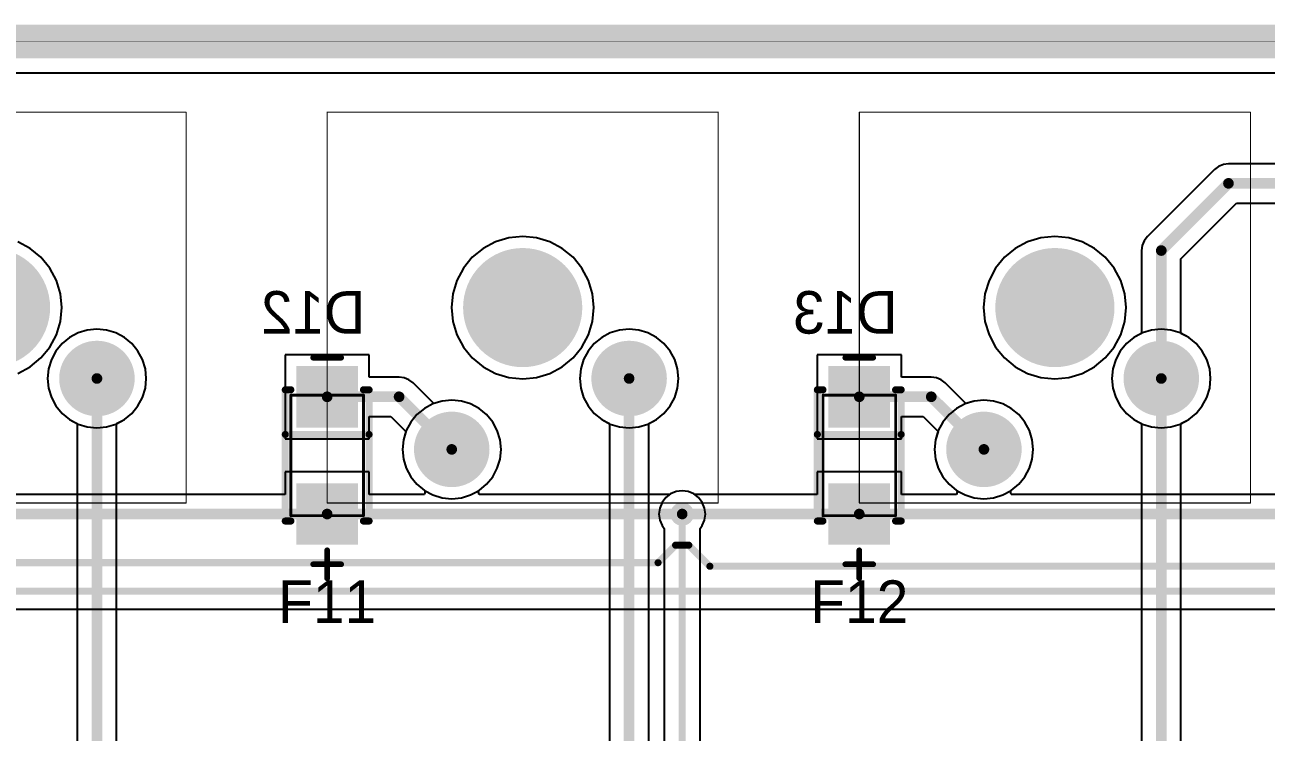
# Model space of a CAD drawing. Header units: millimetres. Extents: x 25 to 374, y 23 to 150.
# Drawn here: x 264.84 to 309.29, y 124.56 to 149.9 of the extents above; entities that cross this region are included whole.
import ezdxf

# ---------------------------------------------------------------- set-up
doc = ezdxf.new("R2010")
doc.units = ezdxf.units.MM
for name, color, linetype in [('BottomLayer', 5, 'Continuous'), ('BottomOverlay', 54, 'Continuous'), ('BottomPaste', 16, 'Continuous'), ('BottomSolder', 6, 'Continuous'), ('KeepOutLayer', 6, 'Continuous'), ('Mechanical1', 6, 'Continuous'), ('Mechanical13', 56, 'Continuous'), ('Mechanical15', 56, 'Continuous'), ('MultiLayer', 9, 'Continuous'), ('PadHoleLayer', 156, 'Continuous'), ('TopLayer', 1, 'Continuous'), ('TopOverlay', 2, 'Continuous'), ('TopSolder', 216, 'Continuous'), ('ViaHoleLayer', 16, 'Continuous')]:
    doc.layers.add(name, color=color, linetype=linetype)

# ---------------------------------------------------------------- blocks, each defined once
blk = doc.blocks.new('SMA_DO_214AC__S1_B_40')
at = {"layer": 'BottomLayer'}
for points in [[(-1.1, -1), (-1.1, 1), (-3.1, -1), (-3.1, 1)], [(3.1, -1), (3.1, 1), (1.1, -1), (1.1, 1)]]:
    blk.add_solid(points, dxfattribs=at)
at = {"layer": 'BottomOverlay', "const_width": 0.254}
for points in [[(-2.35, 1.3), (-2.35, 1.5)], [(2.35, 1.5), (-2.35, 1.5)], [(-0.75, -1.5), (-0.75, 1.5)], [(2.35, 1.3), (2.35, 1.5)], [(-2.35, -1.5), (-2.35, -1.3)], [(2.35, -1.5), (2.35, -1.3)], [(2.35, -1.5), (-2.35, -1.5)]]:
    blk.add_lwpolyline(points, dxfattribs=at)
at = {"layer": 'BottomOverlay', "const_width": 0.127}
for points in [[(-2.414, 1.5, 1), (-2.287, 1.5, 1)], [(-2.414, 1.5, 1), (-2.287, 1.5, 1)], [(-2.414, 1.3, 1), (-2.287, 1.3, 1)], [(-0.814, 1.5, 1), (-0.687, 1.5, 1)], [(2.287, 1.5, 1), (2.414, 1.5, 1)], [(2.287, 1.5, 1), (2.414, 1.5, 1)], [(2.287, 1.3, 1), (2.414, 1.3, 1)], [(-2.414, -1.3, 1), (-2.287, -1.3, 1)], [(2.287, -1.3, 1), (2.414, -1.3, 1)], [(-2.414, -1.5, 1), (-2.287, -1.5, 1)], [(-2.414, -1.5, 1), (-2.287, -1.5, 1)], [(-0.814, -1.5, 1), (-0.687, -1.5, 1)], [(2.287, -1.5, 1), (2.414, -1.5, 1)], [(2.287, -1.5, 1), (2.414, -1.5, 1)]]:
    blk.add_lwpolyline(points, format="xyb", close=True, dxfattribs=at)
at = {"layer": 'BottomPaste'}
for points in [[(-1.1, -1), (-1.1, 1), (-3.1, -1), (-3.1, 1)], [(3.1, -1), (3.1, 1), (1.1, -1), (1.1, 1)]]:
    blk.add_solid(points, dxfattribs=at)
at = {"layer": 'BottomSolder'}
for points in [[(-0.998, -1.102), (-0.998, 1.102), (-3.202, -1.102), (-3.202, 1.102)], [(3.202, -1.102), (3.202, 1.102), (0.998, -1.102), (0.998, 1.102)]]:
    blk.add_solid(points, dxfattribs=at)
at = {"layer": 'Mechanical13', "const_width": 0.1}
for points in [[(2.16, 1.3), (-2.16, 1.3)], [(-2.16, -1.3), (-2.16, 1.3)], [(2.16, -1.3), (2.16, 1.3)], [(2.16, -1.3), (-2.16, -1.3)]]:
    blk.add_lwpolyline(points, dxfattribs=at)
at = {"layer": 'Mechanical13', "const_width": 0.05}
for points in [[(-2.185, 1.3, 1), (-2.135, 1.3, 1)], [(-2.185, 1.3, 1), (-2.135, 1.3, 1)], [(2.135, 1.3, 1), (2.185, 1.3, 1)], [(2.135, 1.3, 1), (2.185, 1.3, 1)], [(-2.185, -1.3, 1), (-2.135, -1.3, 1)], [(-2.185, -1.3, 1), (-2.135, -1.3, 1)], [(2.135, -1.3, 1), (2.185, -1.3, 1)], [(2.135, -1.3, 1), (2.185, -1.3, 1)]]:
    blk.add_lwpolyline(points, format="xyb", close=True, dxfattribs=at)
at = {"layer": 'Mechanical15', "const_width": 0.203}
for points in [[(-3.5, -0.5), (-3.5, 0.5)], [(3.9, -0.5), (3.9, 0.5)], [(4.4, 0), (3.4, 0)]]:
    blk.add_lwpolyline(points, dxfattribs=at)
at = {"layer": 'Mechanical15', "const_width": 0.102}
for points in [[(-3.551, 0.5, 1), (-3.449, 0.5, 1)], [(3.849, 0.5, 1), (3.951, 0.5, 1)], [(3.349, 0, 1), (3.451, 0, 1)], [(4.349, 0, 1), (4.451, 0, 1)], [(-3.551, -0.5, 1), (-3.449, -0.5, 1)], [(3.849, -0.5, 1), (3.951, -0.5, 1)]]:
    blk.add_lwpolyline(points, format="xyb", close=True, dxfattribs=at)
blk = doc.blocks.new('SMA_DO_214AC__S1_B_41')
at = {"layer": 'BottomLayer'}
for points in [[(-1.1, -1), (-1.1, 1), (-3.1, -1), (-3.1, 1)], [(3.1, -1), (3.1, 1), (1.1, -1), (1.1, 1)]]:
    blk.add_solid(points, dxfattribs=at)
at = {"layer": 'BottomOverlay', "const_width": 0.254}
for points in [[(-2.35, 1.3), (-2.35, 1.5)], [(2.35, 1.5), (-2.35, 1.5)], [(-0.75, -1.5), (-0.75, 1.5)], [(2.35, 1.3), (2.35, 1.5)], [(-2.35, -1.5), (-2.35, -1.3)], [(2.35, -1.5), (2.35, -1.3)], [(2.35, -1.5), (-2.35, -1.5)]]:
    blk.add_lwpolyline(points, dxfattribs=at)
at = {"layer": 'BottomOverlay', "const_width": 0.127}
for points in [[(-2.414, 1.5, 1), (-2.287, 1.5, 1)], [(-2.414, 1.5, 1), (-2.287, 1.5, 1)], [(-2.414, 1.3, 1), (-2.287, 1.3, 1)], [(-0.814, 1.5, 1), (-0.687, 1.5, 1)], [(2.287, 1.5, 1), (2.414, 1.5, 1)], [(2.287, 1.5, 1), (2.414, 1.5, 1)], [(2.287, 1.3, 1), (2.414, 1.3, 1)], [(-2.414, -1.3, 1), (-2.287, -1.3, 1)], [(2.287, -1.3, 1), (2.414, -1.3, 1)], [(-2.414, -1.5, 1), (-2.287, -1.5, 1)], [(-2.414, -1.5, 1), (-2.287, -1.5, 1)], [(-0.814, -1.5, 1), (-0.687, -1.5, 1)], [(2.287, -1.5, 1), (2.414, -1.5, 1)], [(2.287, -1.5, 1), (2.414, -1.5, 1)]]:
    blk.add_lwpolyline(points, format="xyb", close=True, dxfattribs=at)
at = {"layer": 'BottomPaste'}
for points in [[(-1.1, -1), (-1.1, 1), (-3.1, -1), (-3.1, 1)], [(3.1, -1), (3.1, 1), (1.1, -1), (1.1, 1)]]:
    blk.add_solid(points, dxfattribs=at)
at = {"layer": 'BottomSolder'}
for points in [[(-0.998, -1.102), (-0.998, 1.102), (-3.202, -1.102), (-3.202, 1.102)], [(3.202, -1.102), (3.202, 1.102), (0.998, -1.102), (0.998, 1.102)]]:
    blk.add_solid(points, dxfattribs=at)
at = {"layer": 'Mechanical13', "const_width": 0.1}
for points in [[(2.16, 1.3), (-2.16, 1.3)], [(-2.16, -1.3), (-2.16, 1.3)], [(2.16, -1.3), (2.16, 1.3)], [(2.16, -1.3), (-2.16, -1.3)]]:
    blk.add_lwpolyline(points, dxfattribs=at)
at = {"layer": 'Mechanical13', "const_width": 0.05}
for points in [[(-2.185, 1.3, 1), (-2.135, 1.3, 1)], [(-2.185, 1.3, 1), (-2.135, 1.3, 1)], [(2.135, 1.3, 1), (2.185, 1.3, 1)], [(2.135, 1.3, 1), (2.185, 1.3, 1)], [(-2.185, -1.3, 1), (-2.135, -1.3, 1)], [(-2.185, -1.3, 1), (-2.135, -1.3, 1)], [(2.135, -1.3, 1), (2.185, -1.3, 1)], [(2.135, -1.3, 1), (2.185, -1.3, 1)]]:
    blk.add_lwpolyline(points, format="xyb", close=True, dxfattribs=at)
at = {"layer": 'Mechanical15', "const_width": 0.203}
for points in [[(-3.5, -0.5), (-3.5, 0.5)], [(3.9, -0.5), (3.9, 0.5)], [(4.4, 0), (3.4, 0)]]:
    blk.add_lwpolyline(points, dxfattribs=at)
at = {"layer": 'Mechanical15', "const_width": 0.102}
for points in [[(-3.551, 0.5, 1), (-3.449, 0.5, 1)], [(3.849, 0.5, 1), (3.951, 0.5, 1)], [(3.349, 0, 1), (3.451, 0, 1)], [(4.349, 0, 1), (4.451, 0, 1)], [(-3.551, -0.5, 1), (-3.449, -0.5, 1)], [(3.849, -0.5, 1), (3.951, -0.5, 1)]]:
    blk.add_lwpolyline(points, format="xyb", close=True, dxfattribs=at)
blk = doc.blocks.new('MX_SW_3_131')
at = {"layer": 'BottomLayer'}
for points, const_width in [([(-1.016, 0, 1), (1.016, 0, 1)], 2.032), ([(3.185, -2.54, 1), (4.435, -2.54, 1)], 1.25), ([(-3.165, -5.08, 1), (-1.915, -5.08, 1)], 1.25)]:
    blk.add_lwpolyline(points, format="xyb", close=True, dxfattribs=dict(at, const_width=const_width))
at = {"layer": 'BottomSolder'}
for points, const_width in [([(-1.067, 0, 1), (1.067, 0, 1)], 2.134), ([(3.134, -2.54, 1), (4.486, -2.54, 1)], 1.352), ([(-3.216, -5.08, 1), (-1.864, -5.08, 1)], 1.352)]:
    blk.add_lwpolyline(points, format="xyb", close=True, dxfattribs=dict(at, const_width=const_width))
at = {"layer": 'Mechanical1', "const_width": 0.0381}
for points in [[(-7, -7), (-7, 7)], [(-7, 7), (7, 7)], [(7, -7), (7, 7)], [(-7, -7), (7, -7)]]:
    blk.add_lwpolyline(points, dxfattribs=at)
at = {"layer": 'Mechanical1', "const_width": 0.0191}
for points in [[(-7.01, 7, 1), (-6.99, 7, 1)], [(-7.01, 7, 1), (-6.99, 7, 1)], [(6.99, 7, 1), (7.01, 7, 1)], [(6.99, 7, 1), (7.01, 7, 1)], [(-7.01, -7, 1), (-6.99, -7, 1)], [(-7.01, -7, 1), (-6.99, -7, 1)], [(6.99, -7, 1), (7.01, -7, 1)], [(6.99, -7, 1), (7.01, -7, 1)]]:
    blk.add_lwpolyline(points, format="xyb", close=True, dxfattribs=at)
at = {"layer": 'MultiLayer'}
for points, const_width in [([(-1.016, 0, 1), (1.016, 0, 1)], 2.032), ([(3.185, -2.54, 1), (4.435, -2.54, 1)], 1.25), ([(-3.165, -5.08, 1), (-1.915, -5.08, 1)], 1.25)]:
    blk.add_lwpolyline(points, format="xyb", close=True, dxfattribs=dict(at, const_width=const_width))
at = {"layer": 'PadHoleLayer'}
for points, const_width in [([(-1.016, 0, 1), (1.016, 0, 1)], 2.032), ([(3.435, -2.54, 1), (4.185, -2.54, 1)], 0.75), ([(-2.915, -5.08, 1), (-2.165, -5.08, 1)], 0.75)]:
    blk.add_lwpolyline(points, format="xyb", close=True, dxfattribs=dict(at, const_width=const_width))
at = {"layer": 'TopLayer'}
for points, const_width in [([(-1.016, 0, 1), (1.016, 0, 1)], 2.032), ([(3.185, -2.54, 1), (4.435, -2.54, 1)], 1.25), ([(-3.165, -5.08, 1), (-1.915, -5.08, 1)], 1.25)]:
    blk.add_lwpolyline(points, format="xyb", close=True, dxfattribs=dict(at, const_width=const_width))
at = {"layer": 'TopSolder'}
for points, const_width in [([(-1.067, 0, 1), (1.067, 0, 1)], 2.134), ([(3.134, -2.54, 1), (4.486, -2.54, 1)], 1.352), ([(-3.216, -5.08, 1), (-1.864, -5.08, 1)], 1.352)]:
    blk.add_lwpolyline(points, format="xyb", close=True, dxfattribs=dict(at, const_width=const_width))
blk = doc.blocks.new('MX_SW_3_132')
at = {"layer": 'BottomLayer'}
for points, const_width in [([(-1.016, 0, 1), (1.016, 0, 1)], 2.032), ([(3.185, -2.54, 1), (4.435, -2.54, 1)], 1.25), ([(-3.165, -5.08, 1), (-1.915, -5.08, 1)], 1.25)]:
    blk.add_lwpolyline(points, format="xyb", close=True, dxfattribs=dict(at, const_width=const_width))
at = {"layer": 'BottomSolder'}
for points, const_width in [([(-1.067, 0, 1), (1.067, 0, 1)], 2.134), ([(3.134, -2.54, 1), (4.486, -2.54, 1)], 1.352), ([(-3.216, -5.08, 1), (-1.864, -5.08, 1)], 1.352)]:
    blk.add_lwpolyline(points, format="xyb", close=True, dxfattribs=dict(at, const_width=const_width))
at = {"layer": 'Mechanical1', "const_width": 0.0381}
for points in [[(-7, -7), (-7, 7)], [(-7, 7), (7, 7)], [(7, -7), (7, 7)], [(-7, -7), (7, -7)]]:
    blk.add_lwpolyline(points, dxfattribs=at)
at = {"layer": 'Mechanical1', "const_width": 0.0191}
for points in [[(-7.01, 7, 1), (-6.99, 7, 1)], [(-7.01, 7, 1), (-6.99, 7, 1)], [(6.99, 7, 1), (7.01, 7, 1)], [(6.99, 7, 1), (7.01, 7, 1)], [(-7.01, -7, 1), (-6.99, -7, 1)], [(-7.01, -7, 1), (-6.99, -7, 1)], [(6.99, -7, 1), (7.01, -7, 1)], [(6.99, -7, 1), (7.01, -7, 1)]]:
    blk.add_lwpolyline(points, format="xyb", close=True, dxfattribs=at)
at = {"layer": 'MultiLayer'}
for points, const_width in [([(-1.016, 0, 1), (1.016, 0, 1)], 2.032), ([(3.185, -2.54, 1), (4.435, -2.54, 1)], 1.25), ([(-3.165, -5.08, 1), (-1.915, -5.08, 1)], 1.25)]:
    blk.add_lwpolyline(points, format="xyb", close=True, dxfattribs=dict(at, const_width=const_width))
at = {"layer": 'PadHoleLayer'}
for points, const_width in [([(-1.016, 0, 1), (1.016, 0, 1)], 2.032), ([(3.435, -2.54, 1), (4.185, -2.54, 1)], 0.75), ([(-2.915, -5.08, 1), (-2.165, -5.08, 1)], 0.75)]:
    blk.add_lwpolyline(points, format="xyb", close=True, dxfattribs=dict(at, const_width=const_width))
at = {"layer": 'TopLayer'}
for points, const_width in [([(-1.016, 0, 1), (1.016, 0, 1)], 2.032), ([(3.185, -2.54, 1), (4.435, -2.54, 1)], 1.25), ([(-3.165, -5.08, 1), (-1.915, -5.08, 1)], 1.25)]:
    blk.add_lwpolyline(points, format="xyb", close=True, dxfattribs=dict(at, const_width=const_width))
at = {"layer": 'TopSolder'}
for points, const_width in [([(-1.067, 0, 1), (1.067, 0, 1)], 2.134), ([(3.134, -2.54, 1), (4.486, -2.54, 1)], 1.352), ([(-3.216, -5.08, 1), (-1.864, -5.08, 1)], 1.352)]:
    blk.add_lwpolyline(points, format="xyb", close=True, dxfattribs=dict(at, const_width=const_width))
blk = doc.blocks.new('MX_SW_3_133')
at = {"layer": 'BottomLayer'}
for points, const_width in [([(-1.016, 0, 1), (1.016, 0, 1)], 2.032), ([(3.185, -2.54, 1), (4.435, -2.54, 1)], 1.25), ([(-3.165, -5.08, 1), (-1.915, -5.08, 1)], 1.25)]:
    blk.add_lwpolyline(points, format="xyb", close=True, dxfattribs=dict(at, const_width=const_width))
at = {"layer": 'BottomSolder'}
for points, const_width in [([(-1.067, 0, 1), (1.067, 0, 1)], 2.134), ([(3.134, -2.54, 1), (4.486, -2.54, 1)], 1.352), ([(-3.216, -5.08, 1), (-1.864, -5.08, 1)], 1.352)]:
    blk.add_lwpolyline(points, format="xyb", close=True, dxfattribs=dict(at, const_width=const_width))
at = {"layer": 'Mechanical1', "const_width": 0.0381}
for points in [[(-7, -7), (-7, 7)], [(-7, 7), (7, 7)], [(7, -7), (7, 7)], [(-7, -7), (7, -7)]]:
    blk.add_lwpolyline(points, dxfattribs=at)
at = {"layer": 'Mechanical1', "const_width": 0.0191}
for points in [[(-7.01, 7, 1), (-6.99, 7, 1)], [(-7.01, 7, 1), (-6.99, 7, 1)], [(6.99, 7, 1), (7.01, 7, 1)], [(6.99, 7, 1), (7.01, 7, 1)], [(-7.01, -7, 1), (-6.99, -7, 1)], [(-7.01, -7, 1), (-6.99, -7, 1)], [(6.99, -7, 1), (7.01, -7, 1)], [(6.99, -7, 1), (7.01, -7, 1)]]:
    blk.add_lwpolyline(points, format="xyb", close=True, dxfattribs=at)
at = {"layer": 'MultiLayer'}
for points, const_width in [([(-1.016, 0, 1), (1.016, 0, 1)], 2.032), ([(3.185, -2.54, 1), (4.435, -2.54, 1)], 1.25), ([(-3.165, -5.08, 1), (-1.915, -5.08, 1)], 1.25)]:
    blk.add_lwpolyline(points, format="xyb", close=True, dxfattribs=dict(at, const_width=const_width))
at = {"layer": 'PadHoleLayer'}
for points, const_width in [([(-1.016, 0, 1), (1.016, 0, 1)], 2.032), ([(3.435, -2.54, 1), (4.185, -2.54, 1)], 0.75), ([(-2.915, -5.08, 1), (-2.165, -5.08, 1)], 0.75)]:
    blk.add_lwpolyline(points, format="xyb", close=True, dxfattribs=dict(at, const_width=const_width))
at = {"layer": 'TopLayer'}
for points, const_width in [([(-1.016, 0, 1), (1.016, 0, 1)], 2.032), ([(3.185, -2.54, 1), (4.435, -2.54, 1)], 1.25), ([(-3.165, -5.08, 1), (-1.915, -5.08, 1)], 1.25)]:
    blk.add_lwpolyline(points, format="xyb", close=True, dxfattribs=dict(at, const_width=const_width))
at = {"layer": 'TopSolder'}
for points, const_width in [([(-1.067, 0, 1), (1.067, 0, 1)], 2.134), ([(3.134, -2.54, 1), (4.486, -2.54, 1)], 1.352), ([(-3.216, -5.08, 1), (-1.864, -5.08, 1)], 1.352)]:
    blk.add_lwpolyline(points, format="xyb", close=True, dxfattribs=dict(at, const_width=const_width))

msp = doc.modelspace()

# ---------------------------------------------------------------- linework, layer by layer
at = {"layer": 'BottomLayer'}
for p, q in [((26.613, 148.181), (372.04, 148.181)), ((282.171, 142.272), (281.692, 142.127)), ((282.669, 142.321), (282.171, 142.272)), ((283.167, 142.272), (282.669, 142.321)), ((283.646, 142.127), (283.167, 142.272)), ((301.224, 142.272), (300.745, 142.127)), ((301.722, 142.321), (301.224, 142.272)), ((302.219, 142.272), (301.722, 142.321)), ((302.698, 142.127), (302.219, 142.272)), ((265.034, 141.891), (264.593, 142.127)), ((265.421, 141.573), (265.034, 141.891)), ((281.251, 141.891), (280.864, 141.573)), ((281.692, 142.127), (281.251, 141.891)), ((284.087, 141.891), (283.646, 142.127)), ((284.474, 141.573), (284.087, 141.891)), ((300.304, 141.891), (299.917, 141.573)), ((300.745, 142.127), (300.304, 141.891)), ((303.139, 141.891), (302.698, 142.127)), ((303.526, 141.573), (303.139, 141.891)), ((265.739, 141.187), (265.421, 141.573)), ((280.864, 141.573), (280.547, 141.187)), ((284.791, 141.187), (284.474, 141.573)), ((299.917, 141.573), (299.599, 141.187)), ((303.844, 141.187), (303.526, 141.573)), ((265.974, 140.745), (265.739, 141.187)), ((280.547, 141.187), (280.311, 140.745)), ((285.027, 140.745), (284.791, 141.187)), ((299.599, 141.187), (299.364, 140.745)), ((304.08, 140.745), (303.844, 141.187)), ((266.12, 140.267), (265.974, 140.745)), ((280.311, 140.745), (280.166, 140.267)), ((285.172, 140.267), (285.027, 140.745)), ((299.364, 140.745), (299.218, 140.267)), ((304.225, 140.267), (304.08, 140.745)), ((266.169, 139.769), (266.12, 140.267)), ((280.166, 140.267), (280.117, 139.769)), ((285.221, 139.769), (285.172, 140.267)), ((299.218, 140.267), (299.169, 139.769)), ((304.274, 139.769), (304.225, 140.267)), ((266.12, 139.271), (266.169, 139.769)), ((280.117, 139.769), (280.166, 139.271)), ((285.172, 139.271), (285.221, 139.769)), ((299.169, 139.769), (299.218, 139.271)), ((304.225, 139.271), (304.274, 139.769)), ((265.974, 138.792), (266.12, 139.271)), ((280.166, 139.271), (280.311, 138.792)), ((285.027, 138.792), (285.172, 139.271)), ((299.218, 139.271), (299.364, 138.792)), ((304.08, 138.792), (304.225, 139.271)), ((265.739, 138.351), (265.974, 138.792)), ((266.445, 138.697), (266.177, 138.478)), ((266.75, 138.861), (266.445, 138.697)), ((267.082, 138.961), (266.75, 138.861)), ((267.426, 138.995), (267.082, 138.961)), ((267.771, 138.961), (267.426, 138.995)), ((268.102, 138.861), (267.771, 138.961)), ((268.408, 138.697), (268.102, 138.861)), ((268.676, 138.478), (268.408, 138.697)), ((280.311, 138.792), (280.547, 138.351)), ((284.791, 138.351), (285.027, 138.792)), ((285.498, 138.697), (285.23, 138.478)), ((285.803, 138.861), (285.498, 138.697)), ((286.134, 138.961), (285.803, 138.861)), ((286.479, 138.995), (286.134, 138.961)), ((286.824, 138.961), (286.479, 138.995)), ((287.155, 138.861), (286.824, 138.961)), ((287.46, 138.697), (287.155, 138.861)), ((287.728, 138.478), (287.46, 138.697)), ((299.364, 138.792), (299.599, 138.351)), ((303.844, 138.351), (304.08, 138.792)), ((304.55, 138.697), (304.282, 138.478)), ((304.856, 138.861), (304.55, 138.697)), ((305.187, 138.961), (304.856, 138.861)), ((305.532, 138.995), (305.187, 138.961)), ((305.876, 138.961), (305.532, 138.995)), ((306.208, 138.861), (305.876, 138.961)), ((306.513, 138.697), (306.208, 138.861)), ((306.781, 138.478), (306.513, 138.697)), ((265.421, 137.964), (265.739, 138.351)), ((266.177, 138.478), (265.958, 138.21)), ((268.895, 138.21), (268.676, 138.478)), ((280.547, 138.351), (280.864, 137.964)), ((284.474, 137.964), (284.791, 138.351)), ((285.23, 138.478), (285.01, 138.21)), ((287.948, 138.21), (287.728, 138.478)), ((299.599, 138.351), (299.917, 137.964)), ((303.526, 137.964), (303.844, 138.351)), ((304.282, 138.478), (304.063, 138.21)), ((307, 138.21), (306.781, 138.478)), ((265.034, 137.646), (265.421, 137.964)), ((265.794, 137.905), (265.694, 137.573)), ((265.958, 138.21), (265.794, 137.905)), ((269.058, 137.905), (268.895, 138.21)), ((269.159, 137.573), (269.058, 137.905)), ((277.177, 138.082), (274.161, 138.082)), ((274.161, 138.082), (274.161, 135.066)), ((277.177, 137.278), (277.177, 138.082)), ((280.864, 137.964), (281.251, 137.646)), ((284.087, 137.646), (284.474, 137.964)), ((284.847, 137.905), (284.746, 137.573)), ((285.01, 138.21), (284.847, 137.905)), ((288.111, 137.905), (287.948, 138.21)), ((288.212, 137.573), (288.111, 137.905)), ((296.227, 138.082), (293.211, 138.082)), ((293.211, 138.082), (293.211, 135.066)), ((296.227, 137.278), (296.227, 138.082)), ((299.917, 137.964), (300.304, 137.646)), ((303.139, 137.646), (303.526, 137.964)), ((303.899, 137.905), (303.799, 137.573)), ((304.063, 138.21), (303.899, 137.905)), ((307.164, 137.905), (307, 138.21)), ((307.264, 137.573), (307.164, 137.905)), ((264.593, 137.411), (265.034, 137.646)), ((265.694, 137.573), (265.66, 137.229)), ((269.193, 137.229), (269.159, 137.573)), ((281.251, 137.646), (281.692, 137.411)), ((281.692, 137.411), (282.171, 137.265)), ((283.167, 137.265), (283.646, 137.411)), ((283.646, 137.411), (284.087, 137.646)), ((284.746, 137.573), (284.712, 137.229)), ((288.245, 137.229), (288.212, 137.573)), ((300.304, 137.646), (300.745, 137.411)), ((300.745, 137.411), (301.224, 137.265)), ((302.219, 137.265), (302.698, 137.411)), ((302.698, 137.411), (303.139, 137.646)), ((303.799, 137.573), (303.765, 137.229)), ((307.298, 137.229), (307.264, 137.573)), ((265.66, 137.229), (265.694, 136.884)), ((265.694, 136.884), (265.794, 136.553)), ((269.058, 136.553), (269.159, 136.884)), ((269.159, 136.884), (269.193, 137.229)), ((278.244, 137.278), (277.177, 137.278)), ((278.426, 137.254), (278.244, 137.278)), ((278.596, 137.184), (278.426, 137.254)), ((278.742, 137.072), (278.596, 137.184)), ((279.484, 136.33), (278.742, 137.072)), ((282.171, 137.265), (282.669, 137.216)), ((282.669, 137.216), (283.167, 137.265)), ((284.712, 137.229), (284.746, 136.884)), ((284.746, 136.884), (284.847, 136.553)), ((288.111, 136.553), (288.212, 136.884)), ((288.212, 136.884), (288.245, 137.229)), ((297.296, 137.278), (296.227, 137.278)), ((297.479, 137.254), (297.296, 137.278)), ((297.649, 137.184), (297.479, 137.254)), ((297.795, 137.072), (297.649, 137.184)), ((298.536, 136.33), (297.795, 137.072)), ((301.224, 137.265), (301.722, 137.216)), ((301.722, 137.216), (302.219, 137.265)), ((303.765, 137.229), (303.799, 136.884)), ((303.799, 136.884), (303.899, 136.553)), ((307.164, 136.553), (307.264, 136.884)), ((307.264, 136.884), (307.298, 137.229)), ((265.794, 136.553), (265.958, 136.247)), ((268.895, 136.247), (269.058, 136.553)), ((280.129, 136.455), (279.784, 136.421)), ((280.474, 136.421), (280.129, 136.455)), ((284.847, 136.553), (285.01, 136.247)), ((287.948, 136.247), (288.111, 136.553)), ((299.182, 136.455), (298.837, 136.421)), ((299.526, 136.421), (299.182, 136.455)), ((303.899, 136.553), (304.063, 136.247)), ((307, 136.247), (307.164, 136.553)), ((265.958, 136.247), (266.177, 135.979)), ((268.676, 135.979), (268.895, 136.247)), ((279.784, 136.421), (279.484, 136.33)), ((280.805, 136.321), (280.474, 136.421)), ((281.11, 136.157), (280.805, 136.321)), ((281.378, 135.938), (281.11, 136.157)), ((285.01, 136.247), (285.23, 135.979)), ((287.728, 135.979), (287.948, 136.247)), ((298.837, 136.421), (298.536, 136.33)), ((299.858, 136.321), (299.526, 136.421)), ((300.163, 136.157), (299.858, 136.321)), ((300.431, 135.938), (300.163, 136.157)), ((304.063, 136.247), (304.282, 135.979)), ((306.781, 135.979), (307, 136.247)), ((266.177, 135.979), (266.445, 135.76)), ((266.445, 135.76), (266.75, 135.597)), ((266.75, 135.597), (267.082, 135.496)), ((267.771, 135.496), (268.102, 135.597)), ((268.102, 135.597), (268.408, 135.76)), ((268.408, 135.76), (268.676, 135.979)), ((277.177, 135.066), (277.177, 135.869)), ((277.177, 135.869), (277.952, 135.869)), ((277.952, 135.869), (278.488, 135.334)), ((281.598, 135.67), (281.378, 135.938)), ((281.761, 135.365), (281.598, 135.67)), ((285.23, 135.979), (285.498, 135.76)), ((285.498, 135.76), (285.803, 135.597)), ((285.803, 135.597), (286.134, 135.496)), ((286.824, 135.496), (287.155, 135.597)), ((287.155, 135.597), (287.46, 135.76)), ((287.46, 135.76), (287.728, 135.979)), ((296.227, 135.066), (296.227, 135.869)), ((296.227, 135.869), (297.005, 135.869)), ((297.005, 135.869), (297.54, 135.334)), ((300.65, 135.67), (300.431, 135.938)), ((300.814, 135.365), (300.65, 135.67)), ((304.282, 135.979), (304.55, 135.76)), ((304.55, 135.76), (304.856, 135.597)), ((304.856, 135.597), (305.187, 135.496)), ((305.876, 135.496), (306.208, 135.597)), ((306.208, 135.597), (306.513, 135.76)), ((306.513, 135.76), (306.781, 135.979)), ((267.082, 135.496), (267.426, 135.462)), ((267.426, 135.462), (267.771, 135.496)), ((278.488, 135.334), (278.396, 135.033)), ((281.862, 135.033), (281.761, 135.365)), ((286.134, 135.496), (286.479, 135.462)), ((286.479, 135.462), (286.824, 135.496)), ((297.54, 135.334), (297.449, 135.033)), ((300.914, 135.033), (300.814, 135.365)), ((305.187, 135.496), (305.532, 135.462)), ((305.532, 135.462), (305.876, 135.496)), ((274.161, 135.066), (277.177, 135.066)), ((278.396, 135.033), (278.362, 134.689)), ((278.362, 134.689), (278.396, 134.344)), ((281.895, 134.689), (281.862, 135.033)), ((281.862, 134.344), (281.895, 134.689)), ((293.211, 135.066), (296.227, 135.066)), ((297.449, 135.033), (297.415, 134.689)), ((297.415, 134.689), (297.449, 134.344)), ((300.948, 134.689), (300.914, 135.033)), ((300.914, 134.344), (300.948, 134.689)), ((278.396, 134.344), (278.497, 134.013)), ((281.761, 134.013), (281.862, 134.344)), ((297.449, 134.344), (297.549, 134.013)), ((300.814, 134.013), (300.914, 134.344)), ((277.177, 133.882), (274.161, 133.882)), ((274.161, 133.882), (274.161, 133.078)), ((277.177, 133.078), (277.177, 133.882)), ((278.497, 134.013), (278.66, 133.707)), ((281.598, 133.707), (281.761, 134.013)), ((296.227, 133.882), (293.211, 133.882)), ((293.211, 133.882), (293.211, 133.078)), ((296.227, 133.078), (296.227, 133.882)), ((297.549, 134.013), (297.713, 133.707)), ((300.65, 133.707), (300.814, 134.013)), ((278.66, 133.707), (278.88, 133.439)), ((278.88, 133.439), (279.148, 133.22)), ((281.11, 133.22), (281.378, 133.439)), ((281.378, 133.439), (281.598, 133.707)), ((297.713, 133.707), (297.932, 133.439)), ((297.932, 133.439), (298.2, 133.22)), ((300.163, 133.22), (300.431, 133.439)), ((300.431, 133.439), (300.65, 133.707)), ((274.161, 133.078), (262.054, 133.078)), ((279.151, 133.078), (277.177, 133.078)), ((279.148, 133.22), (279.182, 133.201)), ((279.182, 133.201), (279.151, 133.078)), ((281.076, 133.201), (281.11, 133.22)), ((281.107, 133.078), (281.076, 133.201)), ((287.941, 133.078), (281.107, 133.078)), ((287.963, 133.095), (287.941, 133.078)), ((288.163, 133.178), (287.963, 133.095)), ((288.379, 133.206), (288.163, 133.178)), ((288.594, 133.178), (288.379, 133.206)), ((288.795, 133.095), (288.594, 133.178)), ((288.817, 133.078), (288.795, 133.095)), ((293.211, 133.078), (288.817, 133.078)), ((298.204, 133.078), (296.227, 133.078)), ((298.2, 133.22), (298.235, 133.201)), ((298.235, 133.201), (298.204, 133.078)), ((300.129, 133.201), (300.163, 133.22)), ((300.159, 133.078), (300.129, 133.201)), ((316.97, 133.078), (300.159, 133.078)), ((55.08, 128.966), (330.06, 128.966))]:
    msp.add_line(p, q, dxfattribs=at)
for points, const_width in [([(275.669, 136.574), (278.244, 136.574)], 0.381), ([(278.244, 136.574), (280.129, 134.689)], 0.381), ([(294.719, 136.574), (297.296, 136.574)], 0.381), ([(297.296, 136.574), (299.182, 134.689)], 0.381), ([(256.616, 132.374), (275.669, 132.374)], 0.381), ([(275.669, 132.374), (294.719, 132.374)], 0.381), ([(294.719, 132.374), (318.478, 132.374)], 0.381), ([(287.514, 130.63), (288.142, 131.258)], 0.254), ([(288.142, 131.258), (288.616, 131.258)], 0.254), ([(288.616, 131.258), (289.371, 130.503)], 0.254), ([(55.207, 130.63), (287.514, 130.63)], 0.254), ([(289.371, 130.503), (331.565, 130.503)], 0.254), ([(55.08, 129.614), (330.676, 129.614)], 0.254)]:
    msp.add_lwpolyline(points, dxfattribs=dict(at, const_width=const_width))
for points, const_width in [([(275.573, 136.574, 1), (275.764, 136.574, 1)], 0.191), ([(278.149, 136.574, 1), (278.339, 136.574, 1)], 0.191), ([(278.149, 136.574, 1), (278.339, 136.574, 1)], 0.191), ([(294.623, 136.574, 1), (294.814, 136.574, 1)], 0.191), ([(297.201, 136.574, 1), (297.392, 136.574, 1)], 0.191), ([(297.201, 136.574, 1), (297.392, 136.574, 1)], 0.191), ([(280.034, 134.689, 1), (280.224, 134.689, 1)], 0.191), ([(299.086, 134.689, 1), (299.277, 134.689, 1)], 0.191), ([(275.573, 132.374, 1), (275.764, 132.374, 1)], 0.191), ([(275.573, 132.374, 1), (275.764, 132.374, 1)], 0.191), ([(288.22, 132.374, 1), (288.538, 132.374, 1)], 0.318), ([(294.623, 132.374, 1), (294.814, 132.374, 1)], 0.191), ([(294.623, 132.374, 1), (294.814, 132.374, 1)], 0.191), ([(288.079, 131.258, 1), (288.206, 131.258, 1)], 0.127), ([(288.079, 131.258, 1), (288.206, 131.258, 1)], 0.127), ([(288.552, 131.258, 1), (288.679, 131.258, 1)], 0.127), ([(288.552, 131.258, 1), (288.679, 131.258, 1)], 0.127), ([(287.451, 130.63, 1), (287.578, 130.63, 1)], 0.127), ([(287.451, 130.63, 1), (287.578, 130.63, 1)], 0.127), ([(289.307, 130.503, 1), (289.434, 130.503, 1)], 0.127), ([(289.307, 130.503, 1), (289.434, 130.503, 1)], 0.127)]:
    msp.add_lwpolyline(points, format="xyb", close=True, dxfattribs=dict(at, const_width=const_width))
at = {"layer": 'BottomSolder', "const_width": 0.419}
msp.add_lwpolyline([(288.169, 132.374, 1), (288.588, 132.374, 1)], format="xyb", close=True, dxfattribs=at)
at = {"layer": 'KeepOutLayer', "const_width": 1.2}
msp.add_lwpolyline([(25.495, 149.299), (373.158, 149.299)], dxfattribs=at)
at = {"layer": 'Mechanical1', "const_width": 0.0127}
for points in [[(25.495, 149.305), (373.158, 149.305)], [(256.62, 146.78), (270.619, 146.78)], [(270.619, 132.781), (270.619, 146.78)], [(275.67, 146.78), (289.669, 146.78)], [(275.67, 132.781), (275.67, 146.78)], [(289.669, 132.781), (289.669, 146.78)], [(294.72, 146.78), (308.719, 146.78)], [(294.72, 132.781), (294.72, 146.78)], [(308.719, 132.781), (308.719, 146.78)], [(256.62, 132.781), (270.619, 132.781)], [(275.67, 132.781), (289.669, 132.781)], [(294.72, 132.781), (308.719, 132.781)]]:
    msp.add_lwpolyline(points, dxfattribs=at)
at = {"layer": 'Mechanical1', "const_width": 0.00635}
for points in [[(270.616, 146.78, 1), (270.622, 146.78, 1)], [(270.616, 146.78, 1), (270.622, 146.78, 1)], [(275.667, 146.78, 1), (275.673, 146.78, 1)], [(275.667, 146.78, 1), (275.673, 146.78, 1)], [(289.666, 146.78, 1), (289.672, 146.78, 1)], [(289.666, 146.78, 1), (289.672, 146.78, 1)], [(294.717, 146.78, 1), (294.723, 146.78, 1)], [(294.717, 146.78, 1), (294.723, 146.78, 1)], [(308.716, 146.78, 1), (308.722, 146.78, 1)], [(308.716, 146.78, 1), (308.722, 146.78, 1)], [(270.616, 132.781, 1), (270.622, 132.781, 1)], [(270.616, 132.781, 1), (270.622, 132.781, 1)], [(275.667, 132.781, 1), (275.673, 132.781, 1)], [(275.667, 132.781, 1), (275.673, 132.781, 1)], [(289.666, 132.781, 1), (289.672, 132.781, 1)], [(289.666, 132.781, 1), (289.672, 132.781, 1)], [(294.717, 132.781, 1), (294.723, 132.781, 1)], [(294.717, 132.781, 1), (294.723, 132.781, 1)], [(308.716, 132.781, 1), (308.722, 132.781, 1)], [(308.716, 132.781, 1), (308.722, 132.781, 1)]]:
    msp.add_lwpolyline(points, format="xyb", close=True, dxfattribs=at)
at = {"layer": 'MultiLayer', "const_width": 0.318}
msp.add_lwpolyline([(288.22, 132.374, 1), (288.538, 132.374, 1)], format="xyb", close=True, dxfattribs=at)
at = {"layer": 'TopLayer'}
for p, q in [((26.613, 148.181), (372.04, 148.181)), ((307.755, 144.899), (307.585, 144.829)), ((307.937, 144.923), (307.755, 144.899)), ((365.087, 144.923), (307.937, 144.923)), ((307.439, 144.717), (305.033, 142.311)), ((307.585, 144.829), (307.439, 144.717)), ((306.236, 141.521), (308.229, 143.514)), ((308.229, 143.514), (335.353, 143.514)), ((282.171, 142.272), (281.692, 142.127)), ((282.669, 142.321), (282.171, 142.272)), ((283.167, 142.272), (282.669, 142.321)), ((283.646, 142.127), (283.167, 142.272)), ((301.224, 142.272), (300.745, 142.127)), ((301.722, 142.321), (301.224, 142.272)), ((302.219, 142.272), (301.722, 142.321)), ((302.698, 142.127), (302.219, 142.272)), ((305.033, 142.311), (304.921, 142.166)), ((265.034, 141.891), (264.593, 142.127)), ((265.421, 141.573), (265.034, 141.891)), ((281.251, 141.891), (280.864, 141.573)), ((281.692, 142.127), (281.251, 141.891)), ((284.087, 141.891), (283.646, 142.127)), ((284.474, 141.573), (284.087, 141.891)), ((300.304, 141.891), (299.917, 141.573)), ((300.745, 142.127), (300.304, 141.891)), ((303.139, 141.891), (302.698, 142.127)), ((303.526, 141.573), (303.139, 141.891)), ((304.851, 141.996), (304.827, 141.813)), ((304.827, 141.813), (304.827, 138.845)), ((304.921, 142.166), (304.851, 141.996)), ((265.739, 141.187), (265.421, 141.573)), ((280.864, 141.573), (280.547, 141.187)), ((284.791, 141.187), (284.474, 141.573)), ((299.917, 141.573), (299.599, 141.187)), ((303.844, 141.187), (303.526, 141.573)), ((306.236, 138.845), (306.236, 141.521)), ((265.974, 140.745), (265.739, 141.187)), ((280.547, 141.187), (280.311, 140.745)), ((285.027, 140.745), (284.791, 141.187)), ((299.599, 141.187), (299.364, 140.745)), ((304.08, 140.745), (303.844, 141.187)), ((266.12, 140.267), (265.974, 140.745)), ((280.311, 140.745), (280.166, 140.267)), ((285.172, 140.267), (285.027, 140.745)), ((299.364, 140.745), (299.218, 140.267)), ((304.225, 140.267), (304.08, 140.745)), ((266.169, 139.769), (266.12, 140.267)), ((280.166, 140.267), (280.117, 139.769)), ((285.221, 139.769), (285.172, 140.267)), ((299.218, 140.267), (299.169, 139.769)), ((304.274, 139.769), (304.225, 140.267)), ((266.12, 139.271), (266.169, 139.769)), ((280.117, 139.769), (280.166, 139.271)), ((285.172, 139.271), (285.221, 139.769)), ((299.169, 139.769), (299.218, 139.271)), ((304.225, 139.271), (304.274, 139.769)), ((265.974, 138.792), (266.12, 139.271)), ((280.166, 139.271), (280.311, 138.792)), ((285.027, 138.792), (285.172, 139.271)), ((299.218, 139.271), (299.364, 138.792)), ((304.08, 138.792), (304.225, 139.271)), ((265.739, 138.351), (265.974, 138.792)), ((266.445, 138.697), (266.177, 138.478)), ((266.75, 138.861), (266.445, 138.697)), ((267.082, 138.961), (266.75, 138.861)), ((267.426, 138.995), (267.082, 138.961)), ((267.771, 138.961), (267.426, 138.995)), ((268.102, 138.861), (267.771, 138.961)), ((268.408, 138.697), (268.102, 138.861)), ((268.676, 138.478), (268.408, 138.697)), ((280.311, 138.792), (280.547, 138.351)), ((284.791, 138.351), (285.027, 138.792)), ((285.498, 138.697), (285.23, 138.478)), ((285.803, 138.861), (285.498, 138.697)), ((286.134, 138.961), (285.803, 138.861)), ((286.479, 138.995), (286.134, 138.961)), ((286.824, 138.961), (286.479, 138.995)), ((287.155, 138.861), (286.824, 138.961)), ((287.46, 138.697), (287.155, 138.861)), ((287.728, 138.478), (287.46, 138.697)), ((299.364, 138.792), (299.599, 138.351)), ((303.844, 138.351), (304.08, 138.792)), ((304.55, 138.697), (304.282, 138.478)), ((304.827, 138.845), (304.55, 138.697)), ((306.513, 138.697), (306.236, 138.845)), ((306.781, 138.478), (306.513, 138.697)), ((265.421, 137.964), (265.739, 138.351)), ((266.177, 138.478), (265.958, 138.21)), ((268.895, 138.21), (268.676, 138.478)), ((280.547, 138.351), (280.864, 137.964)), ((284.474, 137.964), (284.791, 138.351)), ((285.23, 138.478), (285.01, 138.21)), ((287.948, 138.21), (287.728, 138.478)), ((299.599, 138.351), (299.917, 137.964)), ((303.526, 137.964), (303.844, 138.351)), ((304.282, 138.478), (304.063, 138.21)), ((307, 138.21), (306.781, 138.478)), ((265.034, 137.646), (265.421, 137.964)), ((265.794, 137.905), (265.694, 137.573)), ((265.958, 138.21), (265.794, 137.905)), ((269.058, 137.905), (268.895, 138.21)), ((269.159, 137.573), (269.058, 137.905)), ((280.864, 137.964), (281.251, 137.646)), ((284.087, 137.646), (284.474, 137.964)), ((284.847, 137.905), (284.746, 137.573)), ((285.01, 138.21), (284.847, 137.905)), ((288.111, 137.905), (287.948, 138.21)), ((288.212, 137.573), (288.111, 137.905)), ((299.917, 137.964), (300.304, 137.646)), ((303.139, 137.646), (303.526, 137.964)), ((303.899, 137.905), (303.799, 137.573)), ((304.063, 138.21), (303.899, 137.905)), ((307.164, 137.905), (307, 138.21)), ((307.264, 137.573), (307.164, 137.905)), ((264.593, 137.411), (265.034, 137.646)), ((265.694, 137.573), (265.66, 137.229)), ((269.193, 137.229), (269.159, 137.573)), ((281.251, 137.646), (281.692, 137.411)), ((281.692, 137.411), (282.171, 137.265)), ((283.167, 137.265), (283.646, 137.411)), ((283.646, 137.411), (284.087, 137.646)), ((284.746, 137.573), (284.712, 137.229)), ((288.245, 137.229), (288.212, 137.573)), ((300.304, 137.646), (300.745, 137.411)), ((300.745, 137.411), (301.224, 137.265)), ((302.219, 137.265), (302.698, 137.411)), ((302.698, 137.411), (303.139, 137.646)), ((303.799, 137.573), (303.765, 137.229)), ((307.298, 137.229), (307.264, 137.573)), ((265.66, 137.229), (265.694, 136.884)), ((265.694, 136.884), (265.794, 136.553)), ((269.058, 136.553), (269.159, 136.884)), ((269.159, 136.884), (269.193, 137.229)), ((282.171, 137.265), (282.669, 137.216)), ((282.669, 137.216), (283.167, 137.265)), ((284.712, 137.229), (284.746, 136.884)), ((284.746, 136.884), (284.847, 136.553)), ((288.111, 136.553), (288.212, 136.884)), ((288.212, 136.884), (288.245, 137.229)), ((301.224, 137.265), (301.722, 137.216)), ((301.722, 137.216), (302.219, 137.265)), ((303.765, 137.229), (303.799, 136.884)), ((303.799, 136.884), (303.899, 136.553)), ((307.164, 136.553), (307.264, 136.884)), ((307.264, 136.884), (307.298, 137.229)), ((265.794, 136.553), (265.958, 136.247)), ((268.895, 136.247), (269.058, 136.553)), ((280.129, 136.455), (279.784, 136.421)), ((280.474, 136.421), (280.129, 136.455)), ((284.847, 136.553), (285.01, 136.247)), ((287.948, 136.247), (288.111, 136.553)), ((299.182, 136.455), (298.837, 136.421)), ((299.526, 136.421), (299.182, 136.455)), ((303.899, 136.553), (304.063, 136.247)), ((307, 136.247), (307.164, 136.553)), ((265.958, 136.247), (266.177, 135.979)), ((268.676, 135.979), (268.895, 136.247)), ((279.148, 136.157), (278.88, 135.938)), ((279.453, 136.321), (279.148, 136.157)), ((279.784, 136.421), (279.453, 136.321)), ((280.805, 136.321), (280.474, 136.421)), ((281.11, 136.157), (280.805, 136.321)), ((281.378, 135.938), (281.11, 136.157)), ((285.01, 136.247), (285.23, 135.979)), ((287.728, 135.979), (287.948, 136.247)), ((298.2, 136.157), (297.932, 135.938)), ((298.506, 136.321), (298.2, 136.157)), ((298.837, 136.421), (298.506, 136.321)), ((299.858, 136.321), (299.526, 136.421)), ((300.163, 136.157), (299.858, 136.321)), ((300.431, 135.938), (300.163, 136.157)), ((304.063, 136.247), (304.282, 135.979)), ((306.781, 135.979), (307, 136.247)), ((266.177, 135.979), (266.445, 135.76)), ((266.445, 135.76), (266.722, 135.612)), ((266.722, 135.612), (266.722, 121.653)), ((268.131, 135.612), (268.408, 135.76)), ((268.131, 121.361), (268.131, 135.612)), ((268.408, 135.76), (268.676, 135.979)), ((278.66, 135.67), (278.497, 135.365)), ((278.88, 135.938), (278.66, 135.67)), ((281.598, 135.67), (281.378, 135.938)), ((281.761, 135.365), (281.598, 135.67)), ((285.23, 135.979), (285.498, 135.76)), ((285.498, 135.76), (285.774, 135.612)), ((285.774, 135.612), (285.774, 122.291)), ((287.184, 135.612), (287.46, 135.76)), ((287.184, 121.999), (287.184, 135.612)), ((287.46, 135.76), (287.728, 135.979)), ((297.713, 135.67), (297.549, 135.365)), ((297.932, 135.938), (297.713, 135.67)), ((300.65, 135.67), (300.431, 135.938)), ((300.814, 135.365), (300.65, 135.67)), ((304.282, 135.979), (304.55, 135.76)), ((304.55, 135.76), (304.827, 135.612)), ((304.827, 135.612), (304.827, 122.039)), ((306.236, 135.612), (306.513, 135.76)), ((306.236, 121.747), (306.236, 135.612)), ((306.513, 135.76), (306.781, 135.979)), ((278.497, 135.365), (278.396, 135.033)), ((281.862, 135.033), (281.761, 135.365)), ((297.549, 135.365), (297.449, 135.033)), ((300.914, 135.033), (300.814, 135.365)), ((278.396, 135.033), (278.362, 134.689)), ((278.362, 134.689), (278.396, 134.344)), ((281.895, 134.689), (281.862, 135.033)), ((281.862, 134.344), (281.895, 134.689)), ((297.449, 135.033), (297.415, 134.689)), ((297.415, 134.689), (297.449, 134.344)), ((300.948, 134.689), (300.914, 135.033)), ((300.914, 134.344), (300.948, 134.689)), ((278.396, 134.344), (278.497, 134.013)), ((281.761, 134.013), (281.862, 134.344)), ((297.449, 134.344), (297.549, 134.013)), ((300.814, 134.013), (300.914, 134.344)), ((278.497, 134.013), (278.66, 133.707)), ((281.598, 133.707), (281.761, 134.013)), ((297.549, 134.013), (297.713, 133.707)), ((300.65, 133.707), (300.814, 134.013)), ((278.66, 133.707), (278.88, 133.439)), ((278.88, 133.439), (279.148, 133.22)), ((281.11, 133.22), (281.378, 133.439)), ((281.378, 133.439), (281.598, 133.707)), ((297.713, 133.707), (297.932, 133.439)), ((297.932, 133.439), (298.2, 133.22)), ((300.163, 133.22), (300.431, 133.439)), ((300.431, 133.439), (300.65, 133.707)), ((279.148, 133.22), (279.453, 133.057)), ((279.453, 133.057), (279.784, 132.956)), ((279.784, 132.956), (280.129, 132.922)), ((280.129, 132.922), (280.474, 132.956)), ((280.474, 132.956), (280.805, 133.057)), ((280.805, 133.057), (281.11, 133.22)), ((287.79, 132.962), (287.658, 132.79)), ((287.963, 133.095), (287.79, 132.962)), ((288.163, 133.178), (287.963, 133.095)), ((288.379, 133.206), (288.163, 133.178)), ((288.594, 133.178), (288.379, 133.206)), ((288.795, 133.095), (288.594, 133.178)), ((288.968, 132.962), (288.795, 133.095)), ((289.1, 132.79), (288.968, 132.962)), ((298.2, 133.22), (298.506, 133.057)), ((298.506, 133.057), (298.837, 132.956)), ((298.837, 132.956), (299.182, 132.922)), ((299.182, 132.922), (299.526, 132.956)), ((299.526, 132.956), (299.858, 133.057)), ((299.858, 133.057), (300.163, 133.22)), ((287.575, 132.589), (287.546, 132.374)), ((287.658, 132.79), (287.575, 132.589)), ((289.183, 132.589), (289.1, 132.79)), ((289.212, 132.374), (289.183, 132.589)), ((287.546, 132.374), (287.575, 132.158)), ((287.575, 132.158), (287.658, 131.957)), ((289.1, 131.957), (289.183, 132.158)), ((289.183, 132.158), (289.212, 132.374)), ((287.658, 131.957), (287.731, 131.861)), ((287.731, 131.861), (287.731, 119.976)), ((289.026, 131.861), (289.1, 131.957)), ((289.026, 119.708), (289.026, 131.861))]:
    msp.add_line(p, q, dxfattribs=at)
for points, const_width in [([(305.532, 141.813), (307.937, 144.219)], 0.381), ([(307.937, 144.219), (365.087, 144.219)], 0.381), ([(305.532, 137.229), (305.532, 141.813)], 0.381), ([(267.426, 121.361), (267.426, 137.229)], 0.381), ([(286.479, 121.999), (286.479, 137.229)], 0.381), ([(305.532, 121.747), (305.532, 137.229)], 0.381), ([(288.379, 119.708), (288.379, 132.374)], 0.254)]:
    msp.add_lwpolyline(points, dxfattribs=dict(at, const_width=const_width))
for points, const_width in [([(307.842, 144.219, 1), (308.032, 144.219, 1)], 0.191), ([(307.842, 144.219, 1), (308.032, 144.219, 1)], 0.191), ([(305.436, 141.813, 1), (305.627, 141.813, 1)], 0.191), ([(305.436, 141.813, 1), (305.627, 141.813, 1)], 0.191), ([(267.331, 137.229, 1), (267.522, 137.229, 1)], 0.191), ([(286.384, 137.229, 1), (286.574, 137.229, 1)], 0.191), ([(305.436, 137.229, 1), (305.627, 137.229, 1)], 0.191), ([(305.436, 137.229, 1), (305.627, 137.229, 1)], 0.191), ([(288.22, 132.374, 1), (288.538, 132.374, 1)], 0.318), ([(288.315, 132.374, 1), (288.442, 132.374, 1)], 0.127)]:
    msp.add_lwpolyline(points, format="xyb", close=True, dxfattribs=dict(at, const_width=const_width))
at = {"layer": 'TopSolder', "const_width": 0.419}
msp.add_lwpolyline([(288.169, 132.374, 1), (288.588, 132.374, 1)], format="xyb", close=True, dxfattribs=at)
at = {"layer": 'ViaHoleLayer', "const_width": 0.191}
msp.add_lwpolyline([(288.284, 132.374, 1), (288.474, 132.374, 1)], format="xyb", close=True, dxfattribs=at)

# ---------------------------------------------------------------- block references
for name, p in [('MX_SW_3_131', (263.616, 139.769)), ('MX_SW_3_132', (282.669, 139.769)), ('MX_SW_3_133', (301.722, 139.769))]:
    msp.add_blockref(name, p)
at = {"rotation": 270}
for name, p in [('SMA_DO_214AC__S1_B_40', (275.669, 134.474)), ('SMA_DO_214AC__S1_B_41', (294.719, 134.474))]:
    msp.add_blockref(name, p, dxfattribs=at)

# ---------------------------------------------------------------- texts
at = {"layer": 'BottomOverlay', "text_generation_flag": 2}
for s, p in [('D12', (277.038, 138.836)), ('D13', (296.088, 138.836))]:
    msp.add_text(s, height=1.524, dxfattribs=at).set_placement(p)
at = {"layer": 'TopOverlay'}
for s, p in [('F11', (273.914, 128.473)), ('F12', (292.964, 128.473))]:
    msp.add_text(s, height=1.524, dxfattribs=at).set_placement(p)

doc.saveas('drawing.dxf')
